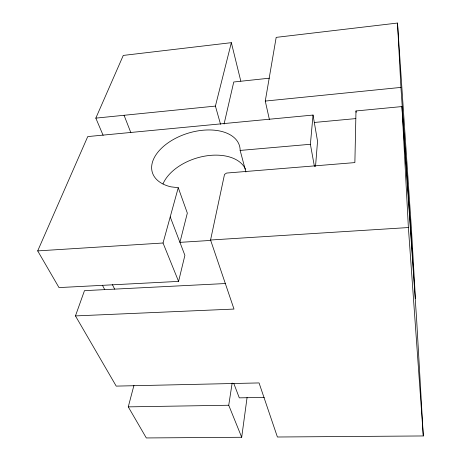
<?xml version="1.0" encoding="UTF-8"?>
<svg xmlns="http://www.w3.org/2000/svg" width="461" height="461" viewBox="0 0 461 461"><rect width="100%" height="100%" fill="white"/><g stroke="black" fill="none" stroke-linecap="round" stroke-linejoin="round"><path stroke-width="0.69" d="M75.454 315.912L116.218 386.111L259.053 382.93L277.401 437.005L423.302 435.956L416.554 318.159L401.946 106.566L355.984 110.957L354.872 162.595L226.605 173.054L224.507 174.419L210.562 240.008L233.992 309.066L75.454 315.912L84.478 290.649L225.394 283.538M315.52 166.496L317.543 141.216L313.036 115.06L87.746 136.577L37.698 250.899L59.002 287.589L178.58 281.394L184.89 255.336L170.218 216.9M314.425 166.536L310.391 144.281L313.036 115.06M133.955 385.321L128.267 406.867L146.316 437.95L241.697 437.264L247.079 397.486M241.697 437.264L228.731 405.242L232.154 383.039M269.426 119.641L265.271 101.068L276.179 37.37L397.503 23.05L411.506 230.068L415.424 298.469L400.926 87.411L397.503 23.05M224.063 124.044L233.75 82L269.368 78.191M220.548 124.303L215.414 106.088L231.347 42.666L123.277 55.424L95.825 118.125L103.12 135.327M178.58 281.394L163.033 243.005L178.251 187.702L170.991 186.849A45.564 26.986 -17.2 0 1 175.226 138.484A45.564 26.986 -17.2 0 1 240.146 150.43L310.391 144.281M95.825 118.125L215.414 106.088M265.271 101.068L400.926 87.411M314.46 122.453L355.817 118.592M37.698 250.899L163.033 243.005M210.562 240.008L408.383 227.55L401.946 106.566M210.81 240.417L179.934 242.359L187.333 213.097L178.251 187.702M264.262 397.399L239.294 397.855L233.825 383.523M128.267 406.867L228.731 405.242M102.423 285.198L104.733 289.669M112.398 284.65L114.645 289.128M124.067 115.285L130.855 132.676M240.146 150.43L245.909 171.999M231.347 42.666L240.798 81.101M355.984 110.957L356.157 112.351M408.383 227.55L423.302 435.956M162.992 183.916A44.164 27.314 -17.4 0 1 204.621 156.152A44.164 27.314 -17.4 0 1 245.494 169.193"/></g></svg>
